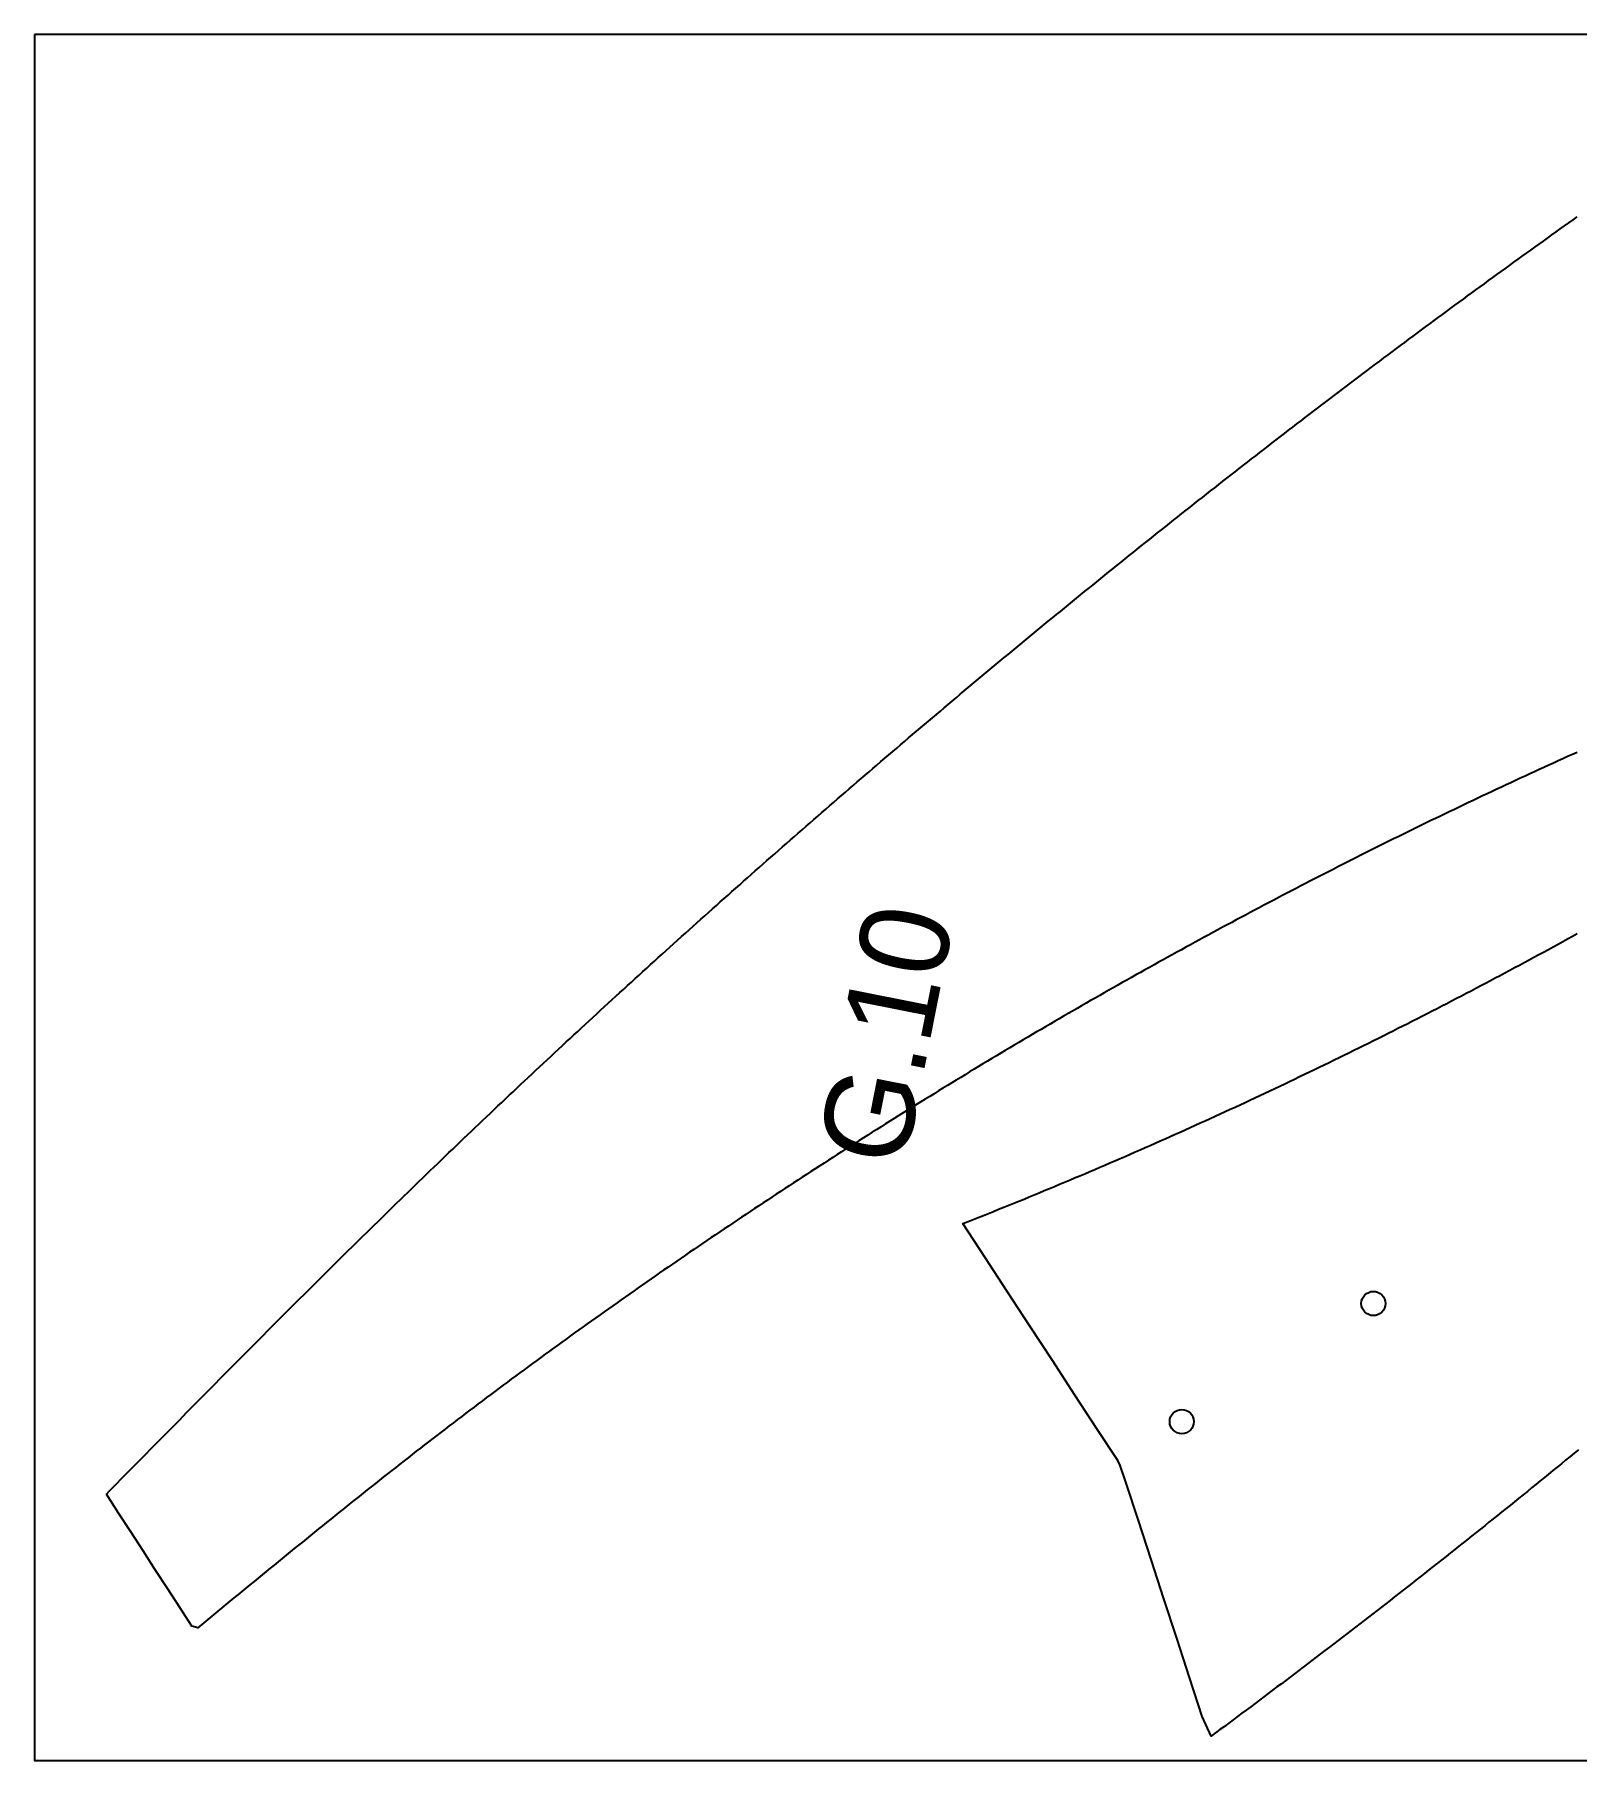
# Model space of a CAD drawing. Extents: x 3.9 to 97.9, y 1.6 to 47.6.
# Drawn here: x 3.86 to 44.96, y 1.61 to 47.61 of the extents above; entities that cross this region are included whole.
import ezdxf

# ---------------------------------------------------------------- set-up
doc = ezdxf.new("R2010")
doc.units = 0
doc.layers.get('0').update_dxf_attribs({"linetype": 'CONTINUOUS'})
for name, color, linetype in [('ANNOTATION', 7, 'CONTINUOUS'), ('CUT_SHEET', 1, 'CONTINUOUS'), ('DRILLING', 3, 'CONTINUOUS')]:
    doc.layers.add(name, color=color, linetype=linetype)
doc.styles.add('TW_CEN_MT', font='txt')

# ---------------------------------------------------------------- blocks, each defined once
blk = doc.blocks.new('*U7')
at = {"layer": 'ANNOTATION', "color": 7, "style": 'TW_CEN_MT'}
blk.add_text('G.10', height=2.3704, rotation=78.7949, dxfattribs=at).set_placement((27.048, 17.361))

msp = doc.modelspace()

# ---------------------------------------------------------------- linework, layer by layer
for points in [[(5.77325, 8.70733, 0), (5.87051, 8.80617, 0), (5.96776, 8.90501, 0), (6.06502, 9.00385, 0), (6.16228, 9.10269, 0), (6.25954, 9.20153, 0), (6.3568, 9.30036, 0), (6.45407, 9.39919, 0), (6.55135, 9.49802, 0), (6.64862, 9.59683, 0), (6.74591, 9.69565, 0), (6.8432, 9.79445, 0), (6.9405, 9.89325, 0), (7.0378, 9.99204, 0), (7.13512, 10.0908, 0), (7.23244, 10.1896, 0), (7.32977, 10.2884, 0), (7.42712, 10.3871, 0), (7.52447, 10.4859, 0), (7.62184, 10.5846, 0), (7.71922, 10.6833, 0), (7.81661, 10.782, 0), (7.91402, 10.8807, 0), (8.01144, 10.9794, 0), (8.10888, 11.078, 0), (8.20633, 11.1767, 0), (8.3038, 11.2753, 0), (8.40129, 11.3739, 0), (8.49879, 11.4725, 0), (8.59631, 11.571, 0), (8.69385, 11.6696, 0), (8.79142, 11.7681, 0), (8.889, 11.8666, 0), (8.9866, 11.9651, 0), (9.08423, 12.0636, 0), (9.18187, 12.162, 0), (9.27954, 12.2605, 0), (9.37724, 12.3589, 0), (9.47496, 12.4572, 0), (9.5727, 12.5556, 0), (9.67047, 12.6539, 0), (9.76826, 12.7522, 0), (9.86609, 12.8504, 0), (9.96394, 12.9487, 0), (10.0618, 13.0469, 0), (10.1597, 13.1451, 0), (10.2577, 13.2432, 0), (10.3556, 13.3413, 0), (10.4536, 13.4394, 0), (10.5517, 13.5375, 0), (10.6497, 13.6355, 0), (10.7478, 13.7335, 0), (10.8459, 13.8314, 0), (10.9441, 13.9293, 0), (11.0423, 14.0272, 0), (11.1405, 14.1251, 0), (11.2388, 14.2229, 0), (11.3371, 14.3207, 0), (11.4355, 14.4184, 0), (11.5338, 14.5161, 0), (11.6323, 14.6137, 0), (11.7307, 14.7113, 0), (11.8292, 14.8089, 0), (11.9278, 14.9064, 0), (12.0264, 15.0039, 0), (12.125, 15.1014, 0), (12.2237, 15.1988, 0), (12.3224, 15.2961, 0), (12.4211, 15.3935, 0), (12.5199, 15.4907, 0), (12.6188, 15.5879, 0), (12.7177, 15.6851, 0), (12.8166, 15.7822, 0), (12.9156, 15.8793, 0), (13.0146, 15.9763, 0), (13.1137, 16.0733, 0), (13.2129, 16.1703, 0), (13.312, 16.2671, 0), (13.4113, 16.364, 0), (13.5106, 16.4607, 0), (13.6099, 16.5575, 0), (13.7093, 16.6541, 0), (13.8087, 16.7507, 0), (13.9082, 16.8473, 0), (14.0078, 16.9438, 0), (14.1074, 17.0402, 0), (14.2071, 17.1366, 0), (14.3068, 17.233, 0), (14.4065, 17.3292, 0), (14.5064, 17.4255, 0), (14.6062, 17.5216, 0), (14.7062, 17.6178, 0), (14.8062, 17.7138, 0), (14.9062, 17.8098, 0), (15.0063, 17.9058, 0), (15.1064, 18.0017, 0), (15.2066, 18.0975, 0), (15.3069, 18.1933, 0), (15.4072, 18.2891, 0), (15.5075, 18.3848, 0), (15.6079, 18.4804, 0), (15.7084, 18.576, 0), (15.8089, 18.6715, 0), (15.9094, 18.7669, 0), (16.01, 18.8624, 0), (16.1107, 18.9577, 0), (16.2114, 19.053, 0), (16.3122, 19.1483, 0), (16.413, 19.2435, 0), (16.5139, 19.3386, 0), (16.6148, 19.4337, 0), (16.7157, 19.5287, 0), (16.8168, 19.6237, 0), (16.9178, 19.7187, 0), (17.019, 19.8135, 0), (17.1201, 19.9084, 0), (17.2214, 20.0031, 0), (17.3226, 20.0978, 0), (17.424, 20.1925, 0), (17.5253, 20.2871, 0), (17.6268, 20.3817, 0), (17.7282, 20.4762, 0), (17.8298, 20.5706, 0), (17.9313, 20.665, 0), (18.033, 20.7594, 0), (18.1346, 20.8537, 0), (18.2363, 20.9479, 0), (18.3381, 21.0421, 0), (18.4399, 21.1362, 0), (18.5418, 21.2303, 0), (18.6437, 21.3244, 0), (18.7457, 21.4183, 0), (18.8477, 21.5123, 0), (18.9498, 21.6061, 0), (19.0519, 21.6999, 0), (19.1541, 21.7937, 0), (19.2563, 21.8874, 0), (19.3585, 21.9811, 0), (19.4608, 22.0747, 0), (19.5632, 22.1683, 0), (19.6656, 22.2618, 0), (19.768, 22.3552, 0), (19.8705, 22.4486, 0), (19.9731, 22.542, 0), (20.0757, 22.6353, 0), (20.1783, 22.7285, 0), (20.281, 22.8217, 0), (20.3837, 22.9149, 0), (20.4865, 23.008, 0), (20.5894, 23.101, 0), (20.6922, 23.194, 0), (20.7952, 23.287, 0), (20.8981, 23.3798, 0), (21.0011, 23.4727, 0), (21.1042, 23.5655, 0), (21.2073, 23.6582, 0), (21.3105, 23.7509, 0), (21.4137, 23.8435, 0), (21.5169, 23.9361, 0), (21.6202, 24.0286, 0), (21.7236, 24.1211, 0), (21.8269, 24.2135, 0), (21.9304, 24.3059, 0), (22.0338, 24.3982, 0), (22.1374, 24.4905, 0), (22.2409, 24.5827, 0), (22.3445, 24.6749, 0), (22.4482, 24.767, 0), (22.5519, 24.8591, 0), (22.6556, 24.9511, 0), (22.7594, 25.0431, 0), (22.8633, 25.135, 0), (22.9672, 25.2269, 0), (23.0711, 25.3187, 0), (23.175, 25.4105, 0), (23.2791, 25.5022, 0), (23.3831, 25.5939, 0), (23.4872, 25.6855, 0), (23.5914, 25.7771, 0), (23.6955, 25.8686, 0), (23.7998, 25.9601, 0), (23.9041, 26.0515, 0), (24.0084, 26.1429, 0), (24.1127, 26.2342, 0), (24.2171, 26.3255, 0), (24.3216, 26.4167, 0), (24.4261, 26.5079, 0), (24.5306, 26.599, 0), (24.6352, 26.6901, 0), (24.7398, 26.7811, 0), (24.8445, 26.8721, 0), (24.9492, 26.963, 0), (25.0539, 27.0539, 0), (25.1587, 27.1447, 0), (25.2636, 27.2355, 0), (25.3685, 27.3262, 0), (25.4734, 27.4169, 0), (25.5784, 27.5075, 0), (25.6834, 27.5981, 0), (25.7884, 27.6886, 0), (25.8935, 27.7791, 0), (25.9987, 27.8695, 0), (26.1039, 27.9599, 0), (26.2091, 28.0502, 0), (26.3144, 28.1405, 0), (26.4197, 28.2307, 0), (26.525, 28.3208, 0), (26.6305, 28.4109, 0), (26.7359, 28.501, 0), (26.8414, 28.591, 0), (26.9469, 28.681, 0), (27.0525, 28.7709, 0), (27.1582, 28.8607, 0), (27.2638, 28.9505, 0), (27.3695, 29.0402, 0), (27.4753, 29.1299, 0), (27.5811, 29.2196, 0), (27.687, 29.3092, 0), (27.7928, 29.3987, 0), (27.8988, 29.4882, 0), (28.0048, 29.5776, 0), (28.1108, 29.667, 0), (28.2169, 29.7563, 0), (28.323, 29.8456, 0), (28.4291, 29.9348, 0), (28.5353, 30.024, 0), (28.6416, 30.1131, 0), (28.7479, 30.2021, 0), (28.8542, 30.2912, 0), (28.9606, 30.3801, 0), (29.067, 30.469, 0), (29.1735, 30.5578, 0), (29.28, 30.6466, 0), (29.3866, 30.7354, 0), (29.4932, 30.824, 0), (29.5998, 30.9127, 0), (29.7065, 31.0013, 0), (29.8133, 31.0898, 0), (29.9201, 31.1782, 0), (30.0269, 31.2666, 0), (30.1338, 31.355, 0), (30.2407, 31.4433, 0), (30.3476, 31.5315, 0), (30.4547, 31.6197, 0), (30.5617, 31.7079, 0), (30.6688, 31.796, 0), (30.776, 31.884, 0), (30.8831, 31.972, 0), (30.9904, 32.0599, 0), (31.0977, 32.1477, 0), (31.205, 32.2355, 0), (31.3124, 32.3233, 0), (31.4198, 32.411, 0), (31.5272, 32.4986, 0), (31.6348, 32.5862, 0), (31.7423, 32.6737, 0), (31.8499, 32.7612, 0), (31.9575, 32.8486, 0), (32.0652, 32.936, 0), (32.173, 33.0233, 0), (32.2808, 33.1105, 0), (32.3886, 33.1977, 0), (32.4965, 33.2848, 0), (32.6044, 33.3719, 0), (32.7123, 33.4589, 0), (32.8203, 33.5459, 0), (32.9284, 33.6328, 0), (33.0365, 33.7197, 0), (33.1447, 33.8065, 0), (33.2528, 33.8932, 0), (33.3611, 33.9799, 0), (33.4694, 34.0665, 0), (33.5777, 34.153, 0), (33.6861, 34.2396, 0), (33.7945, 34.326, 0), (33.903, 34.4124, 0), (34.0115, 34.4987, 0), (34.12, 34.585, 0), (34.2287, 34.6712, 0), (34.3373, 34.7574, 0), (34.446, 34.8435, 0), (34.5548, 34.9295, 0), (34.6635, 35.0155, 0), (34.7724, 35.1014, 0), (34.8813, 35.1873, 0), (34.9902, 35.2731, 0), (35.0992, 35.3589, 0), (35.2082, 35.4445, 0), (35.3173, 35.5302, 0), (35.4264, 35.6158, 0), (35.5356, 35.7013, 0), (35.6448, 35.7867, 0), (35.754, 35.8721, 0), (35.8633, 35.9575, 0), (35.9727, 36.0427, 0), (36.0821, 36.128, 0), (36.1915, 36.2131, 0), (36.301, 36.2982, 0), (36.4106, 36.3833, 0), (36.5201, 36.4682, 0), (36.6298, 36.5532, 0), (36.7394, 36.638, 0), (36.8492, 36.7228, 0), (36.9589, 36.8076, 0), (37.0688, 36.8922, 0), (37.1786, 36.9769, 0), (37.2885, 37.0614, 0), (37.3985, 37.1459, 0), (37.5085, 37.2304, 0), (37.6185, 37.3148, 0), (37.7286, 37.3991, 0), (37.8388, 37.4833, 0), (37.949, 37.5675, 0), (38.0592, 37.6517, 0), (38.1695, 37.7358, 0), (38.2798, 37.8198, 0), (38.3902, 37.9038, 0), (38.5006, 37.9877, 0), (38.611, 38.0715, 0), (38.7216, 38.1553, 0), (38.8321, 38.239, 0), (38.9427, 38.3227, 0), (39.0534, 38.4063, 0), (39.1641, 38.4898, 0), (39.2748, 38.5733, 0), (39.3856, 38.6567, 0), (39.4964, 38.7401, 0), (39.6073, 38.8234, 0), (39.7182, 38.9066, 0), (39.8292, 38.9898, 0), (39.9402, 39.0729, 0), (40.0512, 39.1559, 0), (40.1623, 39.2389, 0), (40.2735, 39.3219, 0), (40.3847, 39.4047, 0), (40.4959, 39.4876, 0), (40.6072, 39.5703, 0), (40.7185, 39.653, 0), (40.8299, 39.7356, 0), (40.9413, 39.8182, 0), (41.0528, 39.9007, 0), (41.1643, 39.9832, 0), (41.2759, 40.0655, 0), (41.3875, 40.1479, 0), (41.4991, 40.2301, 0), (41.6108, 40.3123, 0), (41.7226, 40.3945, 0), (41.8344, 40.4765, 0), (41.9462, 40.5586, 0), (42.0581, 40.6405, 0), (42.17, 40.7224, 0), (42.2819, 40.8042, 0), (42.3939, 40.886, 0), (42.506, 40.9677, 0), (42.6181, 41.0494, 0), (42.7302, 41.131, 0), (42.8424, 41.2125, 0), (42.9547, 41.294, 0), (43.0669, 41.3754, 0), (43.1793, 41.4567, 0), (43.2916, 41.538, 0), (43.404, 41.6192, 0), (43.5165, 41.7004, 0), (43.629, 41.7814, 0), (43.7415, 41.8625, 0), (43.8541, 41.9434, 0), (43.9668, 42.0244, 0), (44.0794, 42.1052, 0), (44.1922, 42.186, 0), (44.3049, 42.2667, 0), (44.4177, 42.3474, 0), (44.5306, 42.428, 0), (44.6435, 42.5085, 0), (44.7564, 42.589, 0), (44.8694, 42.6694, 0), (44.9825, 42.7497, 0)], [(44.9791, 28.4777, 0), (44.8526, 28.4208, 0), (44.7262, 28.3637, 0), (44.5998, 28.3065, 0), (44.4734, 28.2492, 0), (44.3471, 28.1918, 0), (44.2209, 28.1343, 0), (44.0947, 28.0766, 0), (43.9686, 28.0188, 0), (43.8425, 27.9609, 0), (43.7165, 27.9029, 0), (43.5906, 27.8448, 0), (43.4647, 27.7865, 0), (43.3388, 27.7281, 0), (43.213, 27.6696, 0), (43.0873, 27.611, 0), (42.9616, 27.5523, 0), (42.836, 27.4934, 0), (42.7104, 27.4345, 0), (42.5849, 27.3754, 0), (42.4594, 27.3162, 0), (42.334, 27.2569, 0), (42.2087, 27.1974, 0), (42.0834, 27.1379, 0), (41.9582, 27.0782, 0), (41.833, 27.0184, 0), (41.7079, 26.9585, 0), (41.5828, 26.8984, 0), (41.4578, 26.8383, 0), (41.3328, 26.778, 0), (41.2079, 26.7176, 0), (41.0831, 26.6571, 0), (40.9583, 26.5965, 0), (40.8336, 26.5358, 0), (40.709, 26.4749, 0), (40.5843, 26.414, 0), (40.4598, 26.3529, 0), (40.3353, 26.2917, 0), (40.2109, 26.2304, 0), (40.0865, 26.1689, 0), (39.9622, 26.1074, 0), (39.8379, 26.0457, 0), (39.7137, 25.9839, 0), (39.5896, 25.922, 0), (39.4655, 25.86, 0), (39.3415, 25.7978, 0), (39.2175, 25.7356, 0), (39.0936, 25.6732, 0), (38.9698, 25.6107, 0), (38.846, 25.5481, 0), (38.7223, 25.4854, 0), (38.5986, 25.4226, 0), (38.475, 25.3597, 0), (38.3514, 25.2966, 0), (38.2279, 25.2334, 0), (38.1045, 25.1701, 0), (37.9811, 25.1067, 0), (37.8578, 25.0432, 0), (37.7346, 24.9795, 0), (37.6114, 24.9158, 0), (37.4883, 24.8519, 0), (37.3652, 24.7879, 0), (37.2422, 24.7238, 0), (37.1192, 24.6596, 0), (36.9963, 24.5953, 0), (36.8735, 24.5308, 0), (36.7508, 24.4663, 0), (36.628, 24.4016, 0), (36.5054, 24.3368, 0), (36.3828, 24.2719, 0), (36.2603, 24.2069, 0), (36.1378, 24.1418, 0), (36.0154, 24.0765, 0), (35.8931, 24.0112, 0), (35.7708, 23.9457, 0), (35.6486, 23.8801, 0), (35.5265, 23.8144, 0), (35.4044, 23.7486, 0), (35.2823, 23.6827, 0), (35.1604, 23.6166, 0), (35.0385, 23.5505, 0), (34.9166, 23.4842, 0), (34.7949, 23.4178, 0), (34.6731, 23.3513, 0), (34.5515, 23.2847, 0), (34.4299, 23.218, 0), (34.3084, 23.1512, 0), (34.1869, 23.0843, 0), (34.0655, 23.0172, 0), (33.9441, 22.95, 0), (33.8229, 22.8828, 0), (33.7016, 22.8154, 0), (33.5805, 22.7479, 0), (33.4594, 22.6803, 0), (33.3383, 22.6126, 0), (33.2174, 22.5447, 0), (33.0965, 22.4768, 0), (32.9756, 22.4087, 0), (32.8548, 22.3406, 0), (32.7341, 22.2723, 0), (32.6134, 22.2039, 0), (32.4928, 22.1354, 0), (32.3723, 22.0668, 0), (32.2518, 21.9981, 0), (32.1314, 21.9293, 0), (32.0111, 21.8604, 0), (31.8908, 21.7913, 0), (31.7706, 21.7222, 0), (31.6504, 21.653, 0), (31.5303, 21.5836, 0), (31.4103, 21.5141, 0), (31.2903, 21.4445, 0), (31.1704, 21.3749, 0), (31.0505, 21.3051, 0), (30.9307, 21.2352, 0), (30.811, 21.1652, 0), (30.6914, 21.0951, 0), (30.5718, 21.0248, 0), (30.4522, 20.9545, 0), (30.3327, 20.8841, 0), (30.2133, 20.8135, 0), (30.094, 20.7429, 0), (29.9747, 20.6721, 0), (29.8555, 20.6013, 0), (29.7363, 20.5303, 0), (29.6172, 20.4592, 0), (29.4982, 20.3881, 0), (29.3792, 20.3168, 0), (29.2603, 20.2454, 0), (29.1414, 20.1739, 0), (29.0226, 20.1023, 0), (28.9039, 20.0306, 0), (28.7853, 19.9588, 0), (28.6667, 19.8869, 0), (28.5481, 19.8149, 0), (28.4297, 19.7428, 0), (28.3112, 19.6706, 0), (28.1929, 19.5982, 0), (28.0746, 19.5258, 0), (27.9564, 19.4533, 0), (27.8382, 19.3807, 0), (27.7201, 19.3079, 0), (27.6021, 19.2351, 0), (27.4841, 19.1621, 0), (27.3662, 19.0891, 0), (27.2484, 19.016, 0), (27.1306, 18.9427, 0), (27.0129, 18.8694, 0), (26.8952, 18.7959, 0), (26.7776, 18.7224, 0), (26.6601, 18.6487, 0), (26.5426, 18.575, 0), (26.4252, 18.5011, 0), (26.3079, 18.4271, 0), (26.1906, 18.3531, 0), (26.0734, 18.2789, 0), (25.9562, 18.2047, 0), (25.8391, 18.1303, 0), (25.7221, 18.0559, 0), (25.6051, 17.9813, 0), (25.4882, 17.9066, 0), (25.3714, 17.8319, 0), (25.2546, 17.757, 0), (25.1379, 17.6821, 0), (25.0213, 17.607, 0), (24.9047, 17.5319, 0), (24.7882, 17.4566, 0), (24.6717, 17.3813, 0), (24.5553, 17.3058, 0), (24.439, 17.2303, 0), (24.3227, 17.1546, 0), (24.2065, 17.0789, 0), (24.0904, 17.0031, 0), (23.9743, 16.9271, 0), (23.8583, 16.8511, 0), (23.7423, 16.775, 0), (23.6264, 16.6987, 0), (23.5106, 16.6224, 0), (23.3948, 16.546, 0), (23.2791, 16.4695, 0), (23.1635, 16.3928, 0), (23.0479, 16.3161, 0), (22.9324, 16.2393, 0), (22.817, 16.1624, 0), (22.7016, 16.0854, 0), (22.5863, 16.0083, 0), (22.4711, 15.9311, 0), (22.3559, 15.8538, 0), (22.2408, 15.7764, 0), (22.1257, 15.6989, 0), (22.0108, 15.6213, 0), (21.8959, 15.5436, 0), (21.781, 15.4658, 0), (21.6662, 15.3879, 0), (21.5515, 15.3099, 0), (21.4369, 15.2318, 0), (21.3223, 15.1536, 0), (21.2078, 15.0753, 0), (21.0934, 14.9969, 0), (20.9791, 14.9183, 0), (20.8648, 14.8397, 0), (20.7506, 14.761, 0), (20.6364, 14.6822, 0), (20.5223, 14.6033, 0), (20.4083, 14.5243, 0), (20.2944, 14.4452, 0), (20.1805, 14.366, 0), (20.0667, 14.2867, 0), (19.953, 14.2073, 0), (19.8394, 14.1278, 0), (19.7258, 14.0482, 0), (19.6123, 13.9684, 0), (19.4989, 13.8886, 0), (19.3855, 13.8087, 0), (19.2722, 13.7287, 0), (19.159, 13.6485, 0), (19.0459, 13.5683, 0), (18.9328, 13.488, 0), (18.8198, 13.4075, 0), (18.7069, 13.327, 0), (18.5941, 13.2463, 0), (18.4813, 13.1656, 0), (18.3687, 13.0847, 0), (18.256, 13.0038, 0), (18.1435, 12.9227, 0), (18.0311, 12.8415, 0), (17.9187, 12.7603, 0), (17.8064, 12.6789, 0), (17.6942, 12.5974, 0), (17.582, 12.5158, 0), (17.47, 12.4341, 0), (17.358, 12.3523, 0), (17.2461, 12.2704, 0), (17.1342, 12.1884, 0), (17.0225, 12.1063, 0), (16.9108, 12.0241, 0), (16.7992, 11.9418, 0), (16.6877, 11.8593, 0), (16.5763, 11.7768, 0), (16.4649, 11.6942, 0), (16.3536, 11.6114, 0), (16.2424, 11.5286, 0), (16.1313, 11.4456, 0), (16.0203, 11.3625, 0), (15.9093, 11.2793, 0), (15.7985, 11.1961, 0), (15.6877, 11.1127, 0), (15.577, 11.0292, 0), (15.4664, 10.9456, 0), (15.3558, 10.8618, 0), (15.2454, 10.778, 0), (15.135, 10.6941, 0), (15.0247, 10.61, 0), (14.9145, 10.5259, 0), (14.8044, 10.4416, 0), (14.6944, 10.3573, 0), (14.5845, 10.2728, 0), (14.4746, 10.1882, 0), (14.3648, 10.1035, 0), (14.2551, 10.0187, 0), (14.1455, 9.9338, 0), (14.036, 9.84877, 0), (13.9266, 9.76364, 0), (13.8172, 9.6784, 0), (13.708, 9.59306, 0), (13.5988, 9.50761, 0), (13.4897, 9.42206, 0), (13.3807, 9.33641, 0), (13.2717, 9.25066, 0), (13.1628, 9.16482, 0), (13.054, 9.07888, 0), (12.9453, 8.99286, 0), (12.8367, 8.90674, 0), (12.7281, 8.82054, 0), (12.6196, 8.73425, 0), (12.5111, 8.64787, 0), (12.4027, 8.56142, 0), (12.2944, 8.47488, 0), (12.1861, 8.38827, 0), (12.0779, 8.30158, 0), (11.9698, 8.21482, 0), (11.8617, 8.12799, 0), (11.7536, 8.04109, 0), (11.6457, 7.95412, 0), (11.5377, 7.86708, 0), (11.4298, 7.77998, 0), (11.322, 7.69282, 0), (11.2142, 7.6056, 0), (11.1065, 7.51833, 0), (10.9988, 7.43099, 0), (10.8911, 7.34361, 0), (10.7835, 7.25617, 0), (10.6759, 7.16868, 0), (10.5684, 7.08115, 0), (10.4609, 6.99357, 0), (10.3534, 6.90594, 0), (10.246, 6.81828, 0), (10.1386, 6.73057, 0), (10.0312, 6.64283, 0), (9.92388, 6.55505, 0), (9.81656, 6.46724, 0), (9.70927, 6.37939, 0), (9.60199, 6.29152, 0), (9.49474, 6.20362, 0), (9.38751, 6.11569, 0), (9.2803, 6.02774, 0), (9.17311, 5.93977, 0), (9.06593, 5.85178, 0), (8.95877, 5.76377, 0), (8.85161, 5.67575, 0), (8.74447, 5.58771, 0), (8.63734, 5.49966, 0), (8.53021, 5.4116, 0), (8.42309, 5.32354, 0), (8.31598, 5.23547, 0), (8.20887, 5.14739, 0), (8.05529, 5.18483, 0), (7.72928, 5.68805, 0), (7.40328, 6.19126, 0), (7.07727, 6.69447, 0), (6.75127, 7.19769, 0), (6.42526, 7.7009, 0), (6.09926, 8.20411, 0), (5.77325, 8.70733, 0)], [(45.0113, 9.88985, 0), (44.8984, 9.79718, 0), (44.7855, 9.70458, 0), (44.6725, 9.61205, 0), (44.5594, 9.51959, 0), (44.4464, 9.42719, 0), (44.3332, 9.33486, 0), (44.22, 9.2426, 0), (44.1067, 9.1504, 0), (43.9934, 9.05828, 0), (43.8801, 8.96622, 0), (43.7666, 8.87422, 0), (43.6532, 8.7823, 0), (43.5396, 8.69044, 0), (43.426, 8.59865, 0), (43.3124, 8.50693, 0), (43.1987, 8.41528, 0), (43.0849, 8.32369, 0), (42.9711, 8.23218, 0), (42.8573, 8.14073, 0), (42.7434, 8.04934, 0), (42.6294, 7.95803, 0), (42.5153, 7.86679, 0), (42.4013, 7.77561, 0), (42.2871, 7.6845, 0), (42.1729, 7.59346, 0), (42.0587, 7.50248, 0), (41.9444, 7.41158, 0), (41.83, 7.32074, 0), (41.7156, 7.22998, 0), (41.6012, 7.13928, 0), (41.4866, 7.04865, 0), (41.3721, 6.95808, 0), (41.2574, 6.86759, 0), (41.1428, 6.77716, 0), (41.028, 6.68681, 0), (40.9132, 6.59652, 0), (40.7984, 6.5063, 0), (40.6835, 6.41615, 0), (40.5685, 6.32607, 0), (40.4535, 6.23606, 0), (40.3385, 6.14611, 0), (40.2233, 6.05624, 0), (40.1082, 5.96643, 0), (39.9929, 5.87669, 0), (39.8777, 5.78703, 0), (39.7623, 5.69743, 0), (39.6469, 5.6079, 0), (39.5315, 5.51844, 0), (39.416, 5.42904, 0), (39.3005, 5.33972, 0), (39.1849, 5.25047, 0), (39.0692, 5.16129, 0), (38.9535, 5.07217, 0), (38.8377, 4.98313, 0), (38.7219, 4.89415, 0), (38.6061, 4.80525, 0), (38.4901, 4.71641, 0), (38.3742, 4.62764, 0), (38.2581, 4.53895, 0), (38.142, 4.45032, 0), (38.0259, 4.36176, 0), (37.9097, 4.27327, 0), (37.7935, 4.18486, 0), (37.6772, 4.09651, 0), (37.5608, 4.00823, 0), (37.4444, 3.92002, 0), (37.328, 3.83188, 0), (37.2115, 3.74382, 0), (37.0949, 3.65582, 0), (36.9783, 3.56789, 0), (36.8616, 3.48003, 0), (36.7449, 3.39224, 0), (36.6281, 3.30453, 0), (36.5113, 3.21688, 0), (36.3944, 3.1293, 0), (36.2775, 3.0418, 0), (36.1605, 2.95436, 0), (36.0435, 2.86699, 0), (35.9264, 2.7797, 0), (35.8092, 2.69247, 0), (35.692, 2.60532, 0), (35.5748, 2.51824, 0), (35.4575, 2.43122, 0), (35.3401, 2.34428, 0), (35.2227, 2.25741, 0), (34.9854, 2.77947, 0), (34.645, 3.82493, 0), (34.3046, 4.87039, 0), (33.9642, 5.91585, 0), (33.6238, 6.96131, 0), (33.2834, 8.00677, 0), (32.943, 9.05223, 0), (32.8012, 9.47132, 0), (32.7327, 9.60022, 0), (32.1938, 10.4253, 0), (31.5923, 11.3456, 0), (30.9908, 12.266, 0), (30.3894, 13.1864, 0), (29.7879, 14.1068, 0), (29.1864, 15.0272, 0), (28.6083, 15.9201, 0), (28.7442, 15.9737, 0), (28.8801, 16.0275, 0), (29.0158, 16.0814, 0), (29.1516, 16.1355, 0), (29.2872, 16.1898, 0), (29.4228, 16.2441, 0), (29.5584, 16.2987, 0), (29.6938, 16.3534, 0), (29.8293, 16.4082, 0), (29.9646, 16.4632, 0), (30.1, 16.5183, 0), (30.2352, 16.5736, 0), (30.3704, 16.629, 0), (30.5055, 16.6846, 0), (30.6406, 16.7403, 0), (30.7756, 16.7961, 0), (30.9106, 16.8521, 0), (31.0455, 16.9083, 0), (31.1803, 16.9646, 0), (31.3151, 17.021, 0), (31.4498, 17.0776, 0), (31.5844, 17.1344, 0), (31.719, 17.1912, 0), (31.8536, 17.2483, 0), (31.9881, 17.3054, 0), (32.1225, 17.3628, 0), (32.2568, 17.4202, 0), (32.3911, 17.4778, 0), (32.5253, 17.5356, 0), (32.6595, 17.5935, 0), (32.7936, 17.6515, 0), (32.9277, 17.7097, 0), (33.0617, 17.768, 0), (33.1956, 17.8265, 0), (33.3294, 17.8851, 0), (33.4632, 17.9438, 0), (33.597, 18.0027, 0), (33.7307, 18.0617, 0), (33.8643, 18.1209, 0), (33.9978, 18.1802, 0), (34.1313, 18.2397, 0), (34.2648, 18.2993, 0), (34.3981, 18.359, 0), (34.5314, 18.4189, 0), (34.6647, 18.4789, 0), (34.7978, 18.5391, 0), (34.931, 18.5994, 0), (35.064, 18.6598, 0), (35.197, 18.7204, 0), (35.3299, 18.7811, 0), (35.4628, 18.842, 0), (35.5956, 18.903, 0), (35.7283, 18.9641, 0), (35.861, 19.0254, 0), (35.9936, 19.0868, 0), (36.1261, 19.1483, 0), (36.2586, 19.21, 0), (36.391, 19.2718, 0), (36.5234, 19.3338, 0), (36.6556, 19.3959, 0), (36.7879, 19.4581, 0), (36.92, 19.5205, 0), (37.0521, 19.583, 0), (37.1841, 19.6457, 0), (37.3161, 19.7084, 0), (37.448, 19.7713, 0), (37.5798, 19.8344, 0), (37.7116, 19.8976, 0), (37.8433, 19.9609, 0), (37.9749, 20.0244, 0), (38.1065, 20.088, 0), (38.238, 20.1517, 0), (38.3694, 20.2155, 0), (38.5008, 20.2795, 0), (38.6321, 20.3437, 0), (38.7633, 20.4079, 0), (38.8945, 20.4723, 0), (39.0256, 20.5368, 0), (39.1566, 20.6015, 0), (39.2876, 20.6663, 0), (39.4185, 20.7312, 0), (39.5493, 20.7963, 0), (39.6801, 20.8615, 0), (39.8108, 20.9268, 0), (39.9414, 20.9923, 0), (40.0719, 21.0578, 0), (40.2024, 21.1236, 0), (40.3329, 21.1894, 0), (40.4632, 21.2554, 0), (40.5935, 21.3215, 0), (40.7237, 21.3878, 0), (40.8539, 21.4541, 0), (40.984, 21.5207, 0), (41.114, 21.5873, 0), (41.2439, 21.6541, 0), (41.3738, 21.721, 0), (41.5036, 21.788, 0), (41.6334, 21.8552, 0), (41.7631, 21.9225, 0), (41.8927, 21.9899, 0), (42.0222, 22.0575, 0), (42.1517, 22.1252, 0), (42.2811, 22.193, 0), (42.4104, 22.2609, 0), (42.5396, 22.329, 0), (42.6688, 22.3972, 0), (42.798, 22.4656, 0), (42.927, 22.5341, 0), (43.056, 22.6027, 0), (43.1849, 22.6714, 0), (43.3137, 22.7403, 0), (43.4425, 22.8092, 0), (43.5712, 22.8784, 0), (43.6998, 22.9476, 0), (43.8284, 23.017, 0), (43.9569, 23.0865, 0), (44.0853, 23.1562, 0), (44.2136, 23.2259, 0), (44.3419, 23.2958, 0), (44.4701, 23.3658, 0), (44.5982, 23.436, 0), (44.7263, 23.5063, 0), (44.8543, 23.5767, 0), (44.9822, 23.6472, 0)]]:
    msp.add_polyline3d(points)
at = {"layer": 'CUT_SHEET'}
msp.add_lwpolyline([(3.85841, 47.60919), (3.85841, 1.60919), (97.85841, 1.60919), (97.85841, 47.60919)], close=True, dxfattribs=at)
at = {"layer": 'DRILLING'}
for centre in [(39.54876, 13.7886), (34.44041, 10.64142)]:
    msp.add_circle(centre, 0.3225, dxfattribs=at)

# ---------------------------------------------------------------- block references
msp.add_blockref('*U7', (0, 0))

doc.saveas('drawing.dxf')
